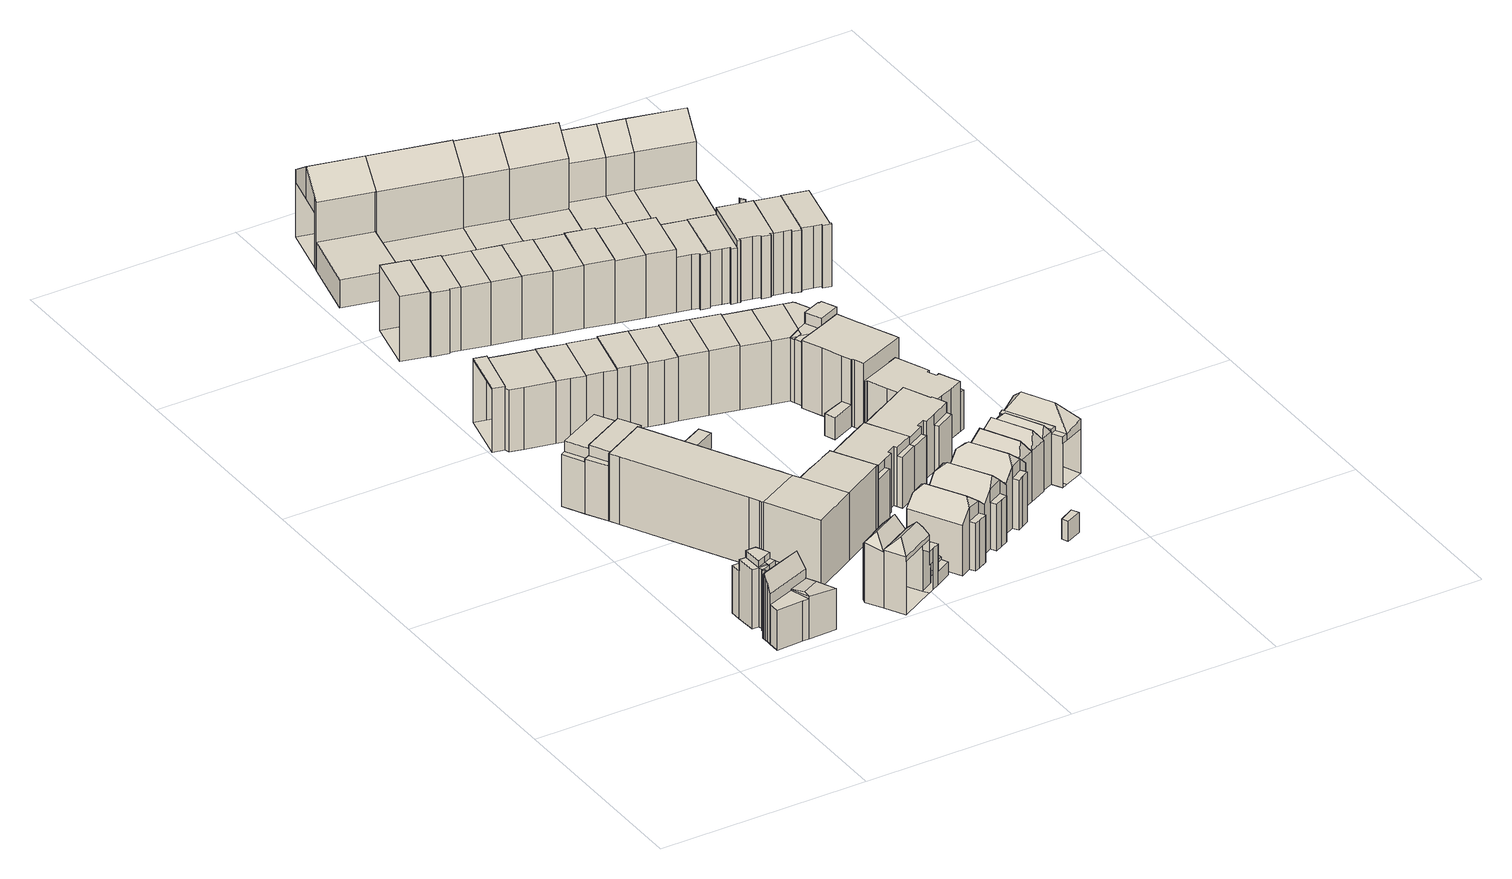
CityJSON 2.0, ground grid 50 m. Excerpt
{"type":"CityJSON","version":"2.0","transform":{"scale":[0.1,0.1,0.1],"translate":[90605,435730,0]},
"CityObjects":{
"building1":{"type":"Building","attributes":{"TerrainHeight":2.71,"bron_tex":"UltraCAM-X 10cm juni 2008","voll_tex":"complete","bron_geo":"Lidar 15-30 punten - nov. 2008","status":"1"},"geometry":[{"type":"MultiSurface","lod":"2","boundaries":[[[0,1,2,3,4,5]],[[6,0,5,7,8,9,10]],[[11,12,13]],[[14,15,16,17,18,19,20,21,22,23]],[[5,4,15,24]],[[4,3,16,15]],[[3,2,17,16]],[[2,1,18,17]],[[1,0,25,18]],[[6,10,20,19]],[[10,26,12]],[[9,8,23,22]],[[7,5,24,14]],[[0,6,19,25]],[[11,13,22,21]],[[13,26,9]],[[12,11,21,20]]]}]},
"building2":{"type":"Building","attributes":{"TerrainHeight":2.7,"bron_tex":"UltraCAM-X 10cm juni 2008","voll_tex":"complete","bron_geo":"Lidar 15-30 punten - nov. 2008","status":"1"},"geometry":[{"type":"MultiSurface","lod":"2","boundaries":[[[27,28,29,30]],[[29,31,32,33]],[[34,35,36]],[[36,37,38,39,40]],[[41,42,43,44,45]],[[46,47,48,49,50,51]],[[52,53,54,55]],[[56,14,23,57,58,59]],[[52,55,44,43]],[[55,54,48,47]],[[54,60,36,40]],[[60,53,34,36]],[[53,52,30,29]],[[27,30,43,42]],[[29,28,58,57]],[[28,27,61,58]],[[32,31,8,62]],[[31,29,57,23]],[[35,34,29,33]],[[40,39,49,48]],[[39,38,63,64]],[[38,37,62,63]],[[37,35,33,32]],[[41,45,65,59]],[[42,41,59,61]],[[46,51,56,65]],[[51,50,14,56]],[[50,49,64,7]],[[47,46,45,44]]]}]},
"building3":{"type":"Building","attributes":{"TerrainHeight":2.64,"bron_tex":"UltraCAM-X 10cm juni 2008","voll_tex":"complete","bron_geo":"Lidar 15-30 punten - nov. 2008","status":"1"},"geometry":[{"type":"MultiSurface","lod":"2","boundaries":[[[66,67,68]],[[69,70,71]],[[68,67,72,71,70]],[[66,68,70,69]],[[73,74,75,76,77]],[[15,78,79,80,81,16]],[[67,66,77,76]],[[69,71,78,15]],[[71,72,82,83]],[[72,67,84,79]],[[66,69,15,85]],[[73,77,85,16]],[[76,75,80,84]],[[75,74,81,80]],[[74,73,16,81]]]}]},
"building4":{"type":"Building","attributes":{"TerrainHeight":1.32,"bron_tex":"UltraCAM-X 10cm juni 2008","voll_tex":"complete","bron_geo":"Lidar 15-30 punten - nov. 2008","status":"1"},"geometry":[{"type":"MultiSurface","lod":"2","boundaries":[[[86,87,88,89]],[[90,91,92,93]],[[94,95,96,97]],[[92,91,94,97]],[[86,89,96,95]],[[88,87,90,93]]]}]},
"building5":{"type":"Building","attributes":{"TerrainHeight":0.57,"bron_tex":"UltraCAM-X 10cm juni 2008","voll_tex":"complete","bron_geo":"Lidar 15-30 punten - nov. 2008","status":"1"},"geometry":[{"type":"MultiSurface","lod":"2","boundaries":[[[98,99,100,101,102,103]],[[104,105,106,107]],[[97,96,108,109,110]],[[105,104,93,92]],[[107,106,110,111]],[[106,105,97,110]],[[99,98,89,88]],[[98,103,108,96]],[[103,102,109,108]],[[102,101,112,109]],[[101,100,111,112]],[[100,99,104,107]]]}]},
"building6":{"type":"Building","attributes":{"TerrainHeight":-0.59,"bron_tex":"UltraCAM-X 10cm juni 2008","voll_tex":"complete","bron_geo":"Lidar 15-30 punten - nov. 2008","status":"1"},"geometry":[{"type":"MultiSurface","lod":"2","boundaries":[[[113,114,115,116,117,118,119,120,121,122,123,124,125,126]],[[127,128,129,130]],[[131,132,133,134,135,136,137,138]],[[139,140,141,142,143,144,145,146,147,148,149,150,151,152,153,110,109,154,155,156]],[[131,138,109,157]],[[138,137,154,109]],[[137,136,155,154]],[[136,135,156,155]],[[135,134,139,156]],[[134,133,140,139]],[[133,132,141,140]],[[114,113,112,110]],[[113,126,157,112]],[[126,125,132,131]],[[125,124,142,141]],[[124,123,128,127]],[[123,122,146,145]],[[119,118,150,149]],[[118,117,151,150]],[[117,116,152,151]],[[116,115,153,152]],[[115,114,110,153]],[[127,130,143,142]],[[130,129,144,143]],[[129,128,145,144]]]}]},
"building7":{"type":"Building","attributes":{"TerrainHeight":1.08,"bron_tex":"UltraCAM-X 10cm juni 2008","voll_tex":"complete","bron_geo":"Lidar 15-30 punten - nov. 2008","status":"1"},"geometry":[{"type":"MultiSurface","lod":"2","boundaries":[[[158,159,160,161,162,163,164]],[[165,166,167,168]],[[169,170,171,172,173,174,175,176]],[[164,163,176,177]],[[163,162,169,176]],[[161,160,171,170]],[[160,159,172,171]],[[159,158,173,172]],[[166,165,178,179]],[[165,168,177,175]],[[168,167,158,164]],[[167,166,174,173]]]}]},
"building8":{"type":"Building","attributes":{"TerrainHeight":1.27,"bron_tex":"UltraCAM-X 10cm juni 2008","voll_tex":"complete","bron_geo":"Lidar 15-30 punten - nov. 2008","status":"1"},"geometry":[{"type":"MultiSurface","lod":"2","boundaries":[[[180,181,182,183,184]],[[185,186,182,181]],[[180,185,181]],[[187,188,189,190,191]],[[180,184,189,188]],[[184,183,190,189]],[[183,182,192,190]],[[182,186,191,192]],[[185,180,188,187]]]}]},
"building9":{"type":"Building","attributes":{"TerrainHeight":1.14,"bron_tex":"UltraCAM-X 10cm juni 2008","voll_tex":"complete","bron_geo":"Lidar 15-30 punten - nov. 2008","status":"1"},"geometry":[{"type":"MultiSurface","lod":"2","boundaries":[[[193,194,195]],[[193,195,196,197,198]],[[194,199,200,196,195]],[[197,196,200]],[[187,191,201,202,203]],[[194,193,187,203]],[[193,198,186,185]],[[198,197,191]],[[200,199,204,205]],[[199,194,206,207]],[[197,200,201,191]]]}]},
"building10":{"type":"Building","attributes":{"TerrainHeight":-0.61,"bron_tex":"UltraCAM-X 10cm juni 2008","voll_tex":"complete","bron_geo":"Lidar 15-30 punten - nov. 2008","status":"1"},"geometry":[{"type":"MultiSurface","lod":"2","boundaries":[[[119,208,209,210,122,121,120]],[[210,209,211,212,213,214,215,216,217,218,219]],[[220,221,222,223]],[[224,225,226,149,148,147,146,227,228,229,230,231,232,233,234,235,236,237]],[[122,210,227,146]],[[209,208,226,225]],[[208,119,149,226]],[[210,219,228,227]],[[219,218,229,228]],[[218,217,221,220]],[[217,216,233,232]],[[216,215,234,233]],[[215,214,235,234]],[[214,213,236,235]],[[213,212,237,236]],[[212,211,224,237]],[[211,209,225,224]],[[220,223,230,229]],[[223,222,231,230]],[[222,221,232,231]]]}]},
"building11":{"type":"Building","attributes":{"TerrainHeight":1.03,"bron_tex":"UltraCAM-X 10cm juni 2008","voll_tex":"complete","bron_geo":"Lidar 15-30 punten - nov. 2008","status":"1"},"geometry":[{"type":"MultiSurface","lod":"2","boundaries":[[[238,239,240,241,242]],[[169,243,244,245,170]],[[239,238,162,161]],[[238,242,243,169]],[[241,240,245,244]],[[240,239,170,245]]]}]},
"building12":{"type":"Building","attributes":{"TerrainHeight":-0.59,"bron_tex":"UltraCAM-X 10cm juni 2008","voll_tex":"complete","bron_geo":"Lidar 15-30 punten - nov. 2008","status":"1"},"geometry":[{"type":"MultiSurface","lod":"2","boundaries":[[[246,247,248,249,250]],[[251,252,253,254,255]],[[246,250,252,251]],[[250,249,253,252]],[[249,248,254,253]],[[248,247,255,254]],[[247,246,251,255]]]}]},
"building13":{"type":"Building","attributes":{"TerrainHeight":0.66,"bron_tex":"UltraCAM-X 10cm juni 2008","voll_tex":"complete","bron_geo":"Lidar 15-30 punten - nov. 2008","status":"1"},"geometry":[{"type":"MultiSurface","lod":"2","boundaries":[[[256,257,258,259]],[[260,261,262,263]],[[256,259,261,260]],[[259,258,264,265]],[[258,257,263,262]]]}]},
"building14":{"type":"Building","attributes":{"TerrainHeight":0.89,"bron_tex":"UltraCAM-X 10cm juni 2008","voll_tex":"complete","bron_geo":"Lidar 15-30 punten - nov. 2008","status":"1"},"geometry":[{"type":"MultiSurface","lod":"2","boundaries":[[[266,267,268,269,270]],[[243,271,272,273,244]],[[267,266,242,241]],[[266,270,271,243]],[[269,268,273,272]],[[268,267,244,273]]]}]},
"building15":{"type":"Building","attributes":{"TerrainHeight":1.09,"bron_tex":"UltraCAM-X 10cm juni 2008","voll_tex":"complete","bron_geo":"Lidar 15-30 punten - nov. 2008","status":"1"},"geometry":[{"type":"MultiSurface","lod":"2","boundaries":[[[274,275,276,277,278]],[[279,280,281,282]],[[205,204,283,284,285,286]],[[287,274,278,288]],[[201,289,290,291,292,293,294,202]],[[278,277,295,296]],[[277,276,297,295]],[[276,275,279,282]],[[275,274,298,289]],[[282,281,292,297]],[[281,280,299,292]],[[205,286,289,201]],[[286,285,280,279]],[[285,284,293,299]],[[284,283,300,301]],[[287,288,291,290]],[[288,278,296,291]],[[274,287,290,298]]]}]},
"building16":{"type":"Building","attributes":{"TerrainHeight":1.25,"bron_tex":"UltraCAM-X 10cm juni 2008","voll_tex":"complete","bron_geo":"Lidar 15-30 punten - nov. 2008","status":"1"},"geometry":[{"type":"MultiSurface","lod":"2","boundaries":[[[302,303,304,305]],[[306,307,308,309]],[[310,311,312,313]],[[314,315,316,317,318,319]],[[303,302,320,314]],[[302,305,313,312]],[[305,304,319,318]],[[304,303,314,319]],[[309,308,316,321]],[[308,307,317,316]],[[307,306,318,317]],[[312,311,315,320]],[[311,310,321,315]],[[310,313,306,309]]]}]},
"building17":{"type":"Building","attributes":{"TerrainHeight":0.61,"bron_tex":"UltraCAM-X 10cm juni 2008","voll_tex":"complete","bron_geo":"Lidar 15-30 punten - nov. 2008","status":"1"},"geometry":[{"type":"MultiSurface","lod":"2","boundaries":[[[264,322,323,324,325,326,327,265]],[[261,328,329,330,331,332,333,262]],[[265,327,328,261]],[[327,326,334,335]],[[326,325,330,329]],[[325,324,331,330]],[[324,323,332,331]],[[323,322,333,332]],[[322,264,262,333]]]}]},
"building18":{"type":"Building","attributes":{"TerrainHeight":-0.51,"bron_tex":"UltraCAM-X 10cm juni 2008","voll_tex":"complete","bron_geo":"Lidar 15-30 punten - nov. 2008","status":"1"},"geometry":[{"type":"MultiSurface","lod":"2","boundaries":[[[336,337,338,339]],[[340,341,342,343]],[[336,339,343,342]],[[339,338,340,343]],[[338,337,341,340]],[[337,336,342,341]]]}]},
"building19":{"type":"Building","attributes":{"TerrainHeight":0.65,"bron_tex":"UltraCAM-X 10cm juni 2008","voll_tex":"complete","bron_geo":"Lidar 15-30 punten - nov. 2008","status":"1"},"geometry":[{"type":"MultiSurface","lod":"2","boundaries":[[[344,345,346,347,348]],[[271,349,350,351,272]],[[345,344,270,269]],[[344,348,349,271]],[[347,346,351,350]],[[346,345,272,351]]]}]},
"building20":{"type":"Building","attributes":{"TerrainHeight":0.77,"bron_tex":"UltraCAM-X 10cm juni 2008","voll_tex":"complete","bron_geo":"Lidar 15-30 punten - nov. 2008","status":"1"},"geometry":[{"type":"MultiSurface","lod":"2","boundaries":[[[335,334,352,353]],[[328,354,355,329]],[[335,353,354,328]],[[352,334,329,355]]]}]},
"building21":{"type":"Building","attributes":{"TerrainHeight":0.47,"bron_tex":"UltraCAM-X 10cm juni 2008","voll_tex":"complete","bron_geo":"Lidar 15-30 punten - nov. 2008","status":"1"},"geometry":[{"type":"MultiSurface","lod":"2","boundaries":[[[356,357,358,359,360,361]],[[362,363,364,357,356,365]],[[364,358,357]],[[365,356,361]],[[366,367,368,369,370]],[[371,372,373,374,375,376,377,378,379,380,381]],[[361,360,373,372]],[[360,359,382,383]],[[359,358,375,374]],[[362,365,371,381]],[[364,363,380,379]],[[363,362,381,380]],[[358,364,366,370]],[[365,361,372,371]],[[370,369,376,375]],[[369,368,377,376]],[[368,367,378,377]],[[367,366,379,378]]]}]},
"building22":{"type":"Building","attributes":{"TerrainHeight":0.19,"bron_tex":"UltraCAM-X 10cm juni 2008","voll_tex":"complete","bron_geo":"Lidar 15-30 punten - nov. 2008","status":"1"},"geometry":[{"type":"MultiSurface","lod":"2","boundaries":[[[384,385,386,387,388,389]],[[390,388,387,391]],[[392,393,394,395,396]],[[397,398,399,400,401]],[[402,403,404,405,406,407,408,409]],[[384,389,409,410]],[[389,388,411,412]],[[386,385,401,400]],[[385,384,410,413]],[[388,390,414,411]],[[390,391,403,402]],[[392,396,410,408]],[[396,395,413,410]],[[395,394,397,401]],[[394,393,407,406]],[[393,392,408,407]]]}]},
"building23":{"type":"Building","attributes":{"TerrainHeight":0.59,"bron_tex":"UltraCAM-X 10cm juni 2008","voll_tex":"complete","bron_geo":"Lidar 15-30 punten - nov. 2008","status":"1"},"geometry":[{"type":"MultiSurface","lod":"2","boundaries":[[[348,347,415,416,417]],[[349,418,419,420,350]],[[348,417,418,349]],[[416,415,420,419]],[[415,347,350,420]]]}]},
"building24":{"type":"Building","attributes":{"TerrainHeight":-0.65,"bron_tex":"UltraCAM-X 10cm juni 2008","voll_tex":"complete","bron_geo":"Lidar 15-30 punten - nov. 2008","status":"1"},"geometry":[{"type":"MultiSurface","lod":"2","boundaries":[[[421,422,423,424,425,426,427,428,429,430,431,432,433]],[[434,435,436,437]],[[438,439,440,441]],[[442,443,444,445,446,447,448,236,235,449,450,451,452,453]],[[437,436,448,447]],[[436,435,236,448]],[[435,434,454,236]],[[441,440,442,455]],[[440,439,443,442]],[[439,438,456,443]],[[421,433,450,449]],[[433,432,451,450]],[[432,431,452,451]],[[431,430,453,452]],[[430,429,455,453]],[[429,428,438,441]],[[428,427,444,456]],[[427,426,445,444]],[[426,425,446,445]],[[425,424,447,446]],[[424,423,434,437]],[[423,422,235,454]],[[422,421,449,235]]]}]},
"building25":{"type":"Building","attributes":{"TerrainHeight":0.84,"bron_tex":"UltraCAM-X 10cm juni 2008","voll_tex":"complete","bron_geo":"Lidar 15-30 punten - nov. 2008","status":"1"},"geometry":[{"type":"MultiSurface","lod":"2","boundaries":[[[353,352,457,458]],[[354,459,460,355]],[[353,458,459,354]],[[457,352,355,460]]]}]},
"building26":{"type":"Building","attributes":{"TerrainHeight":0.43,"bron_tex":"UltraCAM-X 10cm juni 2008","voll_tex":"complete","bron_geo":"Lidar 15-30 punten - nov. 2008","status":"1"},"geometry":[{"type":"MultiSurface","lod":"2","boundaries":[[[461,462,463,464]],[[418,465,466,419]],[[462,461,417,416]],[[461,464,465,418]],[[463,462,419,466]]]}]},
"building27":{"type":"Building","attributes":{"TerrainHeight":-0.17,"bron_tex":"UltraCAM-X 10cm juni 2008","voll_tex":"complete","bron_geo":"Lidar 15-30 punten - nov. 2008","status":"1"},"geometry":[{"type":"MultiSurface","lod":"2","boundaries":[[[467,468,469,470,471]],[[472,473,474]],[[475,476,477]],[[383,382,472,474,476,475]],[[476,474,473,478,479,477]],[[480,481,482,483,484,485,486,487,488,374,373]],[[471,470,485,484]],[[470,469,486,485]],[[469,468,487,486]],[[468,467,488,487]],[[473,472,467,471]],[[475,477,481,480]],[[383,475,480,373]],[[472,382,374,488]],[[477,479,482,481]],[[478,473,484,483]]]}]},
"building28":{"type":"Building","attributes":{"TerrainHeight":0.7,"bron_tex":"UltraCAM-X 10cm juni 2008","voll_tex":"complete","bron_geo":"Lidar 15-30 punten - nov. 2008","status":"1"},"geometry":[{"type":"MultiSurface","lod":"2","boundaries":[[[489,490,491,492]],[[459,493,494,460]],[[490,489,458,457]],[[489,492,493,459]],[[492,491,495,496]],[[491,490,460,494]]]}]},
"building29":{"type":"Building","attributes":{"TerrainHeight":0.4,"bron_tex":"UltraCAM-X 10cm juni 2008","voll_tex":"complete","bron_geo":"Lidar 15-30 punten - nov. 2008","status":"1"},"geometry":[{"type":"MultiSurface","lod":"2","boundaries":[[[464,463,497,498]],[[465,499,500,466]],[[464,498,499,465]],[[498,497,501,502]],[[497,463,466,500]]]}]},
"building30":{"type":"Building","attributes":{"TerrainHeight":0.18,"bron_tex":"UltraCAM-X 10cm juni 2008","voll_tex":"complete","bron_geo":"Lidar 15-30 punten - nov. 2008","status":"1"},"geometry":[{"type":"MultiSurface","lod":"2","boundaries":[[[387,386,503,504]],[[391,387,504,505]],[[400,399,398,397,506,507,508]],[[403,509,510,511,406,405,404]],[[504,503,512,513]],[[503,386,400,508]],[[391,505,509,403]],[[505,504,513,514]],[[508,507,510,515]],[[507,506,511,510]],[[506,397,406,511]]]}]},
"building31":{"type":"Building","attributes":{"TerrainHeight":0.8,"bron_tex":"UltraCAM-X 10cm juni 2008","voll_tex":"complete","bron_geo":"Lidar 15-30 punten - nov. 2008","status":"1"},"geometry":[{"type":"MultiSurface","lod":"2","boundaries":[[[496,495,516,517]],[[493,518,519,494]],[[496,517,518,493]],[[516,495,494,519]]]}]},
"building32":{"type":"Building","attributes":{"TerrainHeight":-0.63,"bron_tex":"UltraCAM-X 10cm juni 2008","voll_tex":"complete","bron_geo":"Lidar 15-30 punten - nov. 2008","status":"1"},"geometry":[{"type":"MultiSurface","lod":"2","boundaries":[[[520,521,522,523,524,525,526,527]],[[528,529,530,521,520,531]],[[531,520,527]],[[530,522,521]],[[532,533,534,535,536]],[[537,538,539,540,541,542,543,544,545,546,547,483,482]],[[527,526,539,538]],[[548,525,549]],[[525,524,541,540]],[[524,523,542,541]],[[523,522,543,542]],[[528,531,537,482]],[[530,529,483,547]],[[529,528,479,478]],[[531,527,538,537]],[[522,530,532,536]],[[536,535,544,543]],[[535,534,545,544]],[[534,533,546,545]],[[533,532,547,546]]]}]},
"building33":{"type":"Building","attributes":{"TerrainHeight":-0.74,"bron_tex":"UltraCAM-X 10cm juni 2008","voll_tex":"complete","bron_geo":"Lidar 15-30 punten - nov. 2008","status":"1"},"geometry":[{"type":"MultiSurface","lod":"2","boundaries":[[[550,551,552,553]],[[554,555,556,557,558,559,560,561,562,563,564,565,566,567]],[[568,569,570,571]],[[453,572,573,574,575,576,577,578,579,580,581,582,583,584,442]],[[571,570,584,585]],[[570,569,442,584]],[[569,568,455,442]],[[554,567,572,453]],[[567,566,573,572]],[[566,565,574,573]],[[565,564,586,587]],[[564,563,588,586]],[[563,562,577,576]],[[562,561,589,577]],[[561,560,550,553]],[[560,559,581,580]],[[559,558,582,581]],[[558,557,583,582]],[[557,556,585,583]],[[556,555,568,571]],[[555,554,453,455]],[[553,552,578,589]],[[552,551,579,578]],[[551,550,580,579]]]}]},
"building34":{"type":"Building","attributes":{"TerrainHeight":0.73,"bron_tex":"UltraCAM-X 10cm juni 2008","voll_tex":"complete","bron_geo":"Lidar 15-30 punten - nov. 2008","status":"1"},"geometry":[{"type":"MultiSurface","lod":"2","boundaries":[[[502,501,590,591]],[[499,592,593,500]],[[502,591,592,499]],[[590,501,500,593]]]}]},
"building35":{"type":"Building","attributes":{"TerrainHeight":-0.48,"bron_tex":"UltraCAM-X 10cm juni 2008","voll_tex":"complete","bron_geo":"Lidar 15-30 punten - nov. 2008","status":"1"},"geometry":[{"type":"MultiSurface","lod":"2","boundaries":[[[594,595,596,597,598]],[[599,600,601,602,603]],[[594,598,602,601]],[[598,597,603,602]],[[596,595,600,599]],[[595,594,601,600]]]}]},
"building36":{"type":"Building","attributes":{"TerrainHeight":0.63,"bron_tex":"UltraCAM-X 10cm juni 2008","voll_tex":"complete","bron_geo":"Lidar 15-30 punten - nov. 2008","status":"1"},"geometry":[{"type":"MultiSurface","lod":"2","boundaries":[[[604,605,606,607]],[[518,608,609,519]],[[605,604,517,516]],[[604,607,608,518]],[[607,606,610,611]],[[606,605,519,609]]]}]},
"building37":{"type":"Building","attributes":{"TerrainHeight":-0.62,"bron_tex":"UltraCAM-X 10cm juni 2008","voll_tex":"complete","bron_geo":"Lidar 15-30 punten - nov. 2008","status":"1"},"geometry":[{"type":"MultiSurface","lod":"2","boundaries":[[[612,613,614,615]],[[616,617,618,619]],[[612,615,617,616]],[[615,614,618,617]],[[614,613,619,618]],[[613,612,616,619]]]}]},
"building38":{"type":"Building","attributes":{"TerrainHeight":-0.8,"bron_tex":"UltraCAM-X 10cm juni 2008","voll_tex":"complete","bron_geo":"Lidar 15-30 punten - nov. 2008","status":"1"},"geometry":[{"type":"MultiSurface","lod":"2","boundaries":[[[620,621,622,623]],[[624,620,623]],[[624,625,626,549,621,620]],[[549,622,621]],[[539,627,628,629,630,540]],[[624,623,629,628]],[[548,626,526]],[[626,625,627,539]],[[625,624,628,627]],[[622,549,540,630]]]}]},
"building39":{"type":"Building","attributes":{"TerrainHeight":0.71,"bron_tex":"UltraCAM-X 10cm juni 2008","voll_tex":"complete","bron_geo":"Lidar 15-30 punten - nov. 2008","status":"1"},"geometry":[{"type":"MultiSurface","lod":"2","boundaries":[[[591,590,631,632,633]],[[634,635,636]],[[634,636,637,638]],[[592,639,640,641,642,593]],[[591,633,639,592]],[[632,631,634,638]],[[631,590,593,642]],[[635,634,642,641]]]}]},
"building40":{"type":"Building","attributes":{"TerrainHeight":0.41,"bron_tex":"UltraCAM-X 10cm juni 2008","voll_tex":"complete","bron_geo":"Lidar 15-30 punten - nov. 2008","status":"1"},"geometry":[{"type":"MultiSurface","lod":"2","boundaries":[[[514,513,643,644]],[[513,512,645,643]],[[646,647,648,649]],[[509,650,651,511,510]],[[514,644,650,509]],[[644,643,652,653]],[[643,645,654,652]],[[645,512,649,648]],[[646,649,515,511]],[[648,647,655,656]],[[647,646,511,651]]]}]},
"building41":{"type":"Building","attributes":{"TerrainHeight":0.87,"bron_tex":"UltraCAM-X 10cm juni 2008","voll_tex":"complete","bron_geo":"Lidar 15-30 punten - nov. 2008","status":"1"},"geometry":[{"type":"MultiSurface","lod":"2","boundaries":[[[611,610,657,658]],[[608,659,660,609]],[[611,658,659,608]],[[657,610,609,660]]]}]},
"building42":{"type":"Building","attributes":{"TerrainHeight":-0.75,"bron_tex":"UltraCAM-X 10cm juni 2008","voll_tex":"complete","bron_geo":"Lidar 15-30 punten - nov. 2008","status":"1"},"geometry":[{"type":"MultiSurface","lod":"2","boundaries":[[[661,662,663,664]],[[664,663,665,666,667]],[[661,664,667]],[[662,665,663]],[[629,668,669,670,630]],[[662,661,623,622]],[[671,666,669,672]],[[666,665,670,669]],[[661,667,668,629]],[[665,662,630,670]]]}]},
"building43":{"type":"Building","attributes":{"TerrainHeight":-0.35,"bron_tex":"UltraCAM-X 10cm juni 2008","voll_tex":"complete","bron_geo":"Lidar 15-30 punten - nov. 2008","status":"1"},"geometry":[{"type":"MultiSurface","lod":"2","boundaries":[[[673,674,675,676,677,678,679,680,681,682,683,684,685,686,687]],[[688,689,690,691,692,693,599,603,694,695,696,697,698,699]],[[673,687,696,695]],[[687,686,700,696]],[[686,685,697,700]],[[685,684,698,697]],[[684,683,699,698]],[[683,682,688,699]],[[682,681,689,688]],[[681,680,690,689]],[[680,679,691,690]],[[679,678,692,691]],[[678,677,693,692]],[[677,676,599,693]],[[676,675,597,596]],[[675,674,694,603]],[[674,673,695,694]]]}]},
"building44":{"type":"Building","attributes":{"TerrainHeight":0.68,"bron_tex":"UltraCAM-X 10cm juni 2008","voll_tex":"complete","bron_geo":"Lidar 15-30 punten - nov. 2008","status":"1"},"geometry":[{"type":"MultiSurface","lod":"2","boundaries":[[[701,702,703,704]],[[632,705,701,704,706,707]],[[633,632,707,708,709,710,711,712,713,714,715,716,717,718,719]],[[720,721,722,723,724,725]],[[726,727,728,729,730,697,696,641,640,639,731,732,733,734,735,736,737,738,739]],[[720,725,708,707]],[[725,724,729,728]],[[724,723,730,729]],[[723,722,697,730]],[[722,721,700,697]],[[721,720,707,706]],[[702,701,636,635]],[[704,703,696,740]],[[703,702,641,696]],[[701,705,637,636]],[[705,632,638,637]],[[706,704,740,700]],[[633,719,731,639]],[[719,718,732,731]],[[718,717,733,732]],[[717,716,734,733]],[[716,715,735,734]],[[715,714,736,735]],[[714,713,737,736]],[[713,712,738,737]],[[712,711,739,738]],[[711,710,726,739]],[[710,709,727,726]],[[709,708,728,727]]]}]},
"building45":{"type":"Building","attributes":{"TerrainHeight":-0.64,"bron_tex":"UltraCAM-X 10cm juni 2008","voll_tex":"complete","bron_geo":"Lidar 15-30 punten - nov. 2008","status":"1"},"geometry":[{"type":"MultiSurface","lod":"2","boundaries":[[[741,742,743,744]],[[745,746,747,748,749]],[[750,751,752,753,754,755,756,587,586,588,757,758,759,760,761,762,763,764,765]],[[574,766,767,768,769,770,771,691,690,772,773,774,775,776,777,778,779,780,781,782,576,575]],[[750,765,783,691]],[[765,764,746,745]],[[764,763,775,774]],[[763,762,776,775]],[[762,761,777,776]],[[761,760,778,777]],[[760,759,742,741]],[[759,758,781,784]],[[758,757,782,781]],[[757,588,576,782]],[[587,756,766,574]],[[756,755,767,766]],[[755,754,768,767]],[[754,753,769,768]],[[753,752,770,769]],[[752,751,771,770]],[[751,750,691,771]],[[745,749,690,783]],[[749,748,772,690]],[[748,747,773,772]],[[747,746,774,773]],[[741,744,779,778]],[[744,743,780,779]],[[743,742,784,780]]]}]},
"building46":{"type":"Building","attributes":{"TerrainHeight":0.8,"bron_tex":"UltraCAM-X 10cm juni 2008","voll_tex":"complete","bron_geo":"Lidar 15-30 punten - nov. 2008","status":"1"},"geometry":[{"type":"MultiSurface","lod":"2","boundaries":[[[785,786,787,788]],[[659,789,790,660]],[[786,785,658,657]],[[785,788,789,659]],[[788,787,791,792]],[[787,786,660,790]]]}]},
"building47":{"type":"Building","attributes":{"TerrainHeight":-0.89,"bron_tex":"UltraCAM-X 10cm juni 2008","voll_tex":"complete","bron_geo":"Lidar 15-30 punten - nov. 2008","status":"1"},"geometry":[{"type":"MultiSurface","lod":"2","boundaries":[[[793,794,795]],[[796,797,798]],[[799,800,801,802]],[[794,796,798,795]],[[803,804,805,806]],[[795,798,797,793]],[[668,807,808,809,810,672,669]],[[794,793,811,668]],[[797,796,672,810]],[[801,800,812,813]],[[800,799,810,809]],[[796,794,667,671]],[[805,804,807,811]],[[804,803,802,814]],[[803,806,799,802]],[[806,805,793,797]]]}]},
"building48":{"type":"Building","attributes":{"TerrainHeight":0.48,"bron_tex":"UltraCAM-X 10cm juni 2008","voll_tex":"complete","bron_geo":"Lidar 15-30 punten - nov. 2008","status":"1"},"geometry":[{"type":"MultiSurface","lod":"2","boundaries":[[[652,654,815,816,817]],[[653,652,817,818]],[[656,655,819,820]],[[650,821,822,651]],[[817,816,823,824]],[[816,815,825,823]],[[815,654,656,820]],[[653,818,821,650]],[[818,817,824,821]],[[820,819,822,825]],[[819,655,651,822]]]}]},
"building49":{"type":"Building","attributes":{"TerrainHeight":-0.83,"bron_tex":"UltraCAM-X 10cm juni 2008","voll_tex":"complete","bron_geo":"Lidar 15-30 punten - nov. 2008","status":"1"},"geometry":[{"type":"MultiSurface","lod":"2","boundaries":[[[814,826,827]],[[814,801,828,826]],[[826,828,829,830,827]],[[801,829,828]],[[807,831,832,833,808]],[[814,827,831,807]],[[827,830,832,831]],[[830,829,833,832]],[[829,801,813,834]]]}]},
"building50":{"type":"Building","attributes":{"TerrainHeight":0.71,"bron_tex":"UltraCAM-X 10cm juni 2008","voll_tex":"complete","bron_geo":"Lidar 15-30 punten - nov. 2008","status":"1"},"geometry":[{"type":"MultiSurface","lod":"2","boundaries":[[[835,836,837,792,791,838,839,840,841]],[[789,842,843,844,845,846,847,848,790]],[[792,837,842,789]],[[835,841,845,844]],[[841,840,846,845]],[[840,839,847,846]],[[839,838,848,847]],[[838,791,790,848]]]}]},
"building51":{"type":"Building","attributes":{"TerrainHeight":0.63,"bron_tex":"UltraCAM-X 10cm juni 2008","voll_tex":"complete","bron_geo":"Lidar 15-30 punten - nov. 2008","status":"1"},"geometry":[{"type":"MultiSurface","lod":"2","boundaries":[[[849,850,851,852,853,854,855,856]],[[857,858,859,860,861,844,843,842]],[[852,851,837,836]],[[851,850,857,842]],[[850,849,858,857]],[[849,856,859,858]],[[856,855,860,859]],[[855,854,861,860]],[[854,853,844,861]],[[853,852,836,835]]]}]},
"building52":{"type":"Building","attributes":{"TerrainHeight":0.46,"bron_tex":"UltraCAM-X 10cm juni 2008","voll_tex":"complete","bron_geo":"Lidar 15-30 punten - nov. 2008","status":"1"},"geometry":[{"type":"MultiSurface","lod":"2","boundaries":[[[862,863,864,865,866]],[[867,868,869,870]],[[870,869,871,872]],[[821,873,874,822]],[[867,870,875,876]],[[868,867,866,865]],[[870,872,821,875]],[[872,871,873,821]],[[863,862,823,822]],[[862,866,876,823]],[[864,863,822,874]]]}]},
"building53":{"type":"Building","attributes":{"TerrainHeight":0.96,"bron_tex":"UltraCAM-X 10cm juni 2008","voll_tex":"complete","bron_geo":"Lidar 15-30 punten - nov. 2008","status":"1"},"geometry":[{"type":"MultiSurface","lod":"2","boundaries":[[[877,878,879,880,881,882,883,884,885,886,887,888,889]],[[890,891,892,893,894,895,896,897,898,858,857,899]],[[877,889,900,858]],[[889,888,857,900]],[[888,887,901,902]],[[887,886,903,904]],[[886,885,905,906]],[[885,884,892,891]],[[884,883,893,892]],[[883,882,894,893]],[[882,881,895,894]],[[881,880,896,895]],[[880,879,897,896]],[[879,878,898,897]],[[878,877,858,898]]]}]},
"building54":{"type":"Building","attributes":{"TerrainHeight":0.42,"bron_tex":"UltraCAM-X 10cm juni 2008","voll_tex":"complete","bron_geo":"Lidar 15-30 punten - nov. 2008","status":"1"},"geometry":[{"type":"MultiSurface","lod":"2","boundaries":[[[907,908,909,910]],[[869,868,911,912]],[[913,869,912,914]],[[873,915,916,874]],[[912,911,917,918]],[[911,868,907,910]],[[913,871,869]],[[913,914,915,873]],[[914,912,918,915]],[[908,907,865,864]],[[910,909,916,917]],[[909,908,874,916]]]}]},
"building55":{"type":"Building","attributes":{"TerrainHeight":0.43,"bron_tex":"UltraCAM-X 10cm juni 2008","voll_tex":"complete","bron_geo":"Lidar 15-30 punten - nov. 2008","status":"1"},"geometry":[{"type":"MultiSurface","lod":"2","boundaries":[[[902,901,919,920,921,922]],[[923,924,925,926,899,857]],[[902,922,923,857]],[[922,921,927,928]],[[921,920,925,924]],[[920,919,926,925]],[[919,901,904,929]]]}]},
"building56":{"type":"Building","attributes":{"TerrainHeight":1.02,"bron_tex":"UltraCAM-X 10cm juni 2008","voll_tex":"complete","bron_geo":"Lidar 15-30 punten - nov. 2008","status":"1"},"geometry":[{"type":"MultiSurface","lod":"2","boundaries":[[[906,905,930,931,932,933,934,935,936]],[[890,937,938,939,940,941,942,943,891]],[[906,936,937,890]],[[935,934,939,938]],[[934,933,940,939]],[[933,932,941,940]],[[932,931,942,941]],[[931,930,943,942]],[[930,905,891,943]]]}]},
"building57":{"type":"Building","attributes":{"TerrainHeight":0.81,"bron_tex":"UltraCAM-X 10cm juni 2008","voll_tex":"complete","bron_geo":"Lidar 15-30 punten - nov. 2008","status":"1"},"geometry":[{"type":"MultiSurface","lod":"2","boundaries":[[[929,904,903,944]],[[899,926,945,890]],[[929,944,945,926]],[[944,903,890,945]]]}]},
"building58":{"type":"Building","attributes":{"TerrainHeight":0.37,"bron_tex":"UltraCAM-X 10cm juni 2008","voll_tex":"complete","bron_geo":"Lidar 15-30 punten - nov. 2008","status":"1"},"geometry":[{"type":"MultiSurface","lod":"2","boundaries":[[[946,928,927,947,948]],[[912,949,950,951,952,953]],[[954,955,949,912]],[[915,956,957,958,924,923,916]],[[912,953,915,918]],[[953,952,956,915]],[[952,951,956]],[[951,950,959,960]],[[950,949,961,959]],[[954,912,918,917]],[[949,955,962,961]],[[955,954,948,947]],[[946,948,917,916]],[[947,927,924,958]],[[928,946,916,923]]]}]},
"building59":{"type":"Building","attributes":{"TerrainHeight":0.97,"bron_tex":"UltraCAM-X 10cm juni 2008","voll_tex":"complete","bron_geo":"Lidar 15-30 punten - nov. 2008","status":"1"},"geometry":[{"type":"MultiSurface","lod":"2","boundaries":[[[963,964,965,966,967,968,969,970,971]],[[937,972,973,974,975,976,977,978,938]],[[964,963,936,935]],[[963,971,972,937]],[[971,970,979,980]],[[970,969,981,979]],[[969,968,975,974]],[[968,967,976,975]],[[967,966,977,976]],[[966,965,978,977]],[[965,964,938,978]]]}]},
"building60":{"type":"Building","attributes":{"TerrainHeight":0.75,"bron_tex":"UltraCAM-X 10cm juni 2008","voll_tex":"complete","bron_geo":"Lidar 15-30 punten - nov. 2008","status":"1"},"geometry":[{"type":"MultiSurface","lod":"2","boundaries":[[[982,983,984]],[[985,986,987,988,989,990,991,992,993,994,995]],[[996,997,998]],[[999,1000,1001,1002,1003,1004,1005,1006,1007,1008,1009,1010,1011]],[[982,984,1003,1002]],[[984,983,987,986]],[[983,982,1002,1001]],[[985,995,1005,1004]],[[995,994,1006,1005]],[[994,993,997,996]],[[993,992,1009,1008]],[[992,991,1010,1009]],[[990,989,1012,1013]],[[989,988,1000,999]],[[988,987,1001,1000]],[[986,985,1004,1003]],[[996,998,1007,1006]],[[998,997,1008,1007]]]}]}
},
"vertices":[
[110,82,162],[110,76,152],[110,69,142],[110,58,124],[223,101,124],[213,120,162],[110,87,153],[200,145,115],[129,116,118],[129,115,119],[130,93,155],[123,113,148],[130,93,148],[129,115,148],[200,145,0],[223,101,0],[110,58,0],[110,69,0],[110,76,0],[110,87,0],[130,93,0],[123,113,0],[129,115,0],[129,116,0],[213,120,0],[110,82,0],[130,98,148],
[107,176,145],[109,128,145],[125,128,145],[123,176,145],[129,116,145],[148,124,145],[146,129,145],[125,128,147],[146,129,147],[144,136,147],[148,124,147],[149,124,147],[168,132,147],[162,144,147],[106,203,117],[107,176,117],[123,176,117],[147,177,117],[135,203,117],[135,203,120],[147,177,120],[162,144,120],[168,132,120],[200,145,120],[170,203,120],[123,176,162],[125,128,162],[162,144,162],[147,177,162],[170,203,0],[125,128,0],[109,128,0],[106,203,0],[144,136,162],[107,176,0],[148,124,117],[149,124,117],[168,132,116],[135,203,0],
[175,83,101],[190,33,104],[189,50,106],[223,101,102],[232,73,106],[257,37,100],[257,36,100],[110,58,98],[110,30,98],[174,33,98],[190,33,98],[175,83,98],[257,37,0],[257,36,0],[174,33,0],[110,30,0],[257,36,83],[257,37,82],[190,33,0],[175,83,0],
[139,803,153],[33,747,153],[60,697,153],[166,754,153],[33,747,127],[21,741,127],[47,691,127],[60,697,127],[21,741,0],[139,803,0],[166,754,0],[47,691,0],
[166,754,161],[60,697,161],[87,648,161],[145,679,161],[193,705,161],[191,708,161],[60,697,135],[47,691,135],[75,641,135],[87,648,135],[191,708,0],[193,705,0],[75,641,0],[87,648,0],[145,679,0],
[145,679,166],[75,641,166],[87,617,166],[233,342,166],[245,319,166],[247,315,166],[249,312,166],[317,349,166],[342,362,166],[355,369,166],[352,375,166],[339,400,166],[336,405,166],[180,698,166],[339,400,120],[352,375,120],[355,385,120],[349,397,120],[180,698,78],[336,405,78],[354,414,78],[246,618,78],[233,644,78],[220,668,78],[199,708,78],[193,705,78],[246,618,0],[354,414,0],[336,405,0],[339,400,0],[349,397,0],[355,385,0],[352,375,0],[355,369,0],[342,362,0],[317,349,0],[249,312,0],[247,315,0],[245,319,0],[233,342,0],[87,617,0],[199,708,0],[220,668,0],[233,644,0],[180,698,0],
[35,988,152],[39,978,152],[71,970,152],[138,955,152],[167,1083,152],[101,1098,152],[64,1107,152],[35,1114,157],[8,995,157],[35,988,157],[64,1107,157],[167,1083,0],[138,955,0],[71,970,0],[39,978,0],[35,988,0],[8,995,0],[35,1114,0],[101,1098,0],[64,1107,0],[35,1114,154],[8,995,154],
[362,93,148],[389,88,169],[454,125,169],[440,149,138],[365,105,138],[384,54,138],[468,101,138],[384,54,0],[362,93,0],[365,105,0],[440,149,0],[468,101,0],[454,125,0],
[384,54,143],[410,7,143],[420,43,169],[478,76,169],[468,101,144],[468,101,143],[495,55,143],[487,68,158],[487,68,0],[495,55,0],[410,7,0],[495,55,101],[487,68,101],[410,7,132],[495,55,131],
[314,189,166],[419,249,166],[364,353,166],[521,307,166],[527,310,166],[526,311,166],[471,410,166],[468,408,166],[444,396,166],[441,394,166],[416,381,166],[398,372,166],[416,381,109],[441,394,109],[431,397,109],[419,391,109],[521,307,0],[419,249,0],[314,189,0],[364,353,0],[398,372,0],[416,381,0],[419,391,0],[431,397,0],[441,394,0],[444,396,0],[468,408,0],[471,410,0],[526,311,0],[527,310,0],
[167,1083,153],[138,955,153],[170,948,153],[203,940,153],[233,1067,153],[233,1067,0],[203,940,0],[170,948,0],
[257,709,38],[293,643,38],[333,567,38],[360,582,38],[285,723,38],[257,709,0],[285,723,0],[360,582,0],[333,567,0],[293,643,0],
[57,1520,160],[29,1395,160],[92,1380,159],[121,1506,159],[57,1520,0],[121,1506,0],[92,1380,0],[29,1395,0],[92,1380,157],[121,1506,157],
[233,1067,154],[203,940,154],[241,932,154],[269,925,154],[299,1052,154],[299,1052,0],[269,925,0],[241,932,0],
[515,92,40],[518,87,37],[558,109,38],[558,110,38],[555,114,40],[518,87,32],[527,72,32],[566,94,32],[558,109,32],[496,54,101],[509,62,101],[527,72,101],[518,87,101],[512,97,38],[552,120,38],[518,87,0],[512,97,0],[552,120,0],[566,94,0],[509,62,0],[496,54,0],[558,110,0],[555,114,0],[558,109,0],[515,92,0],[527,72,0],[496,54,69],[509,62,69],
[503,175,76],[486,166,76],[492,153,76],[510,162,76],[510,162,37],[520,144,37],[535,152,37],[524,170,37],[524,170,43],[516,182,43],[503,175,43],[510,162,43],[486,166,0],[516,182,0],[535,152,0],[520,144,0],[510,162,0],[492,153,0],[503,175,0],[524,170,0],
[95,1380,157],[94,1376,157],[133,1367,157],[134,1371,157],[159,1365,157],[187,1490,157],[187,1490,0],[159,1365,0],[134,1371,0],[133,1367,0],[94,1376,0],[95,1380,0],[159,1365,155],[187,1490,155],
[318,759,38],[331,732,38],[403,769,38],[389,796,38],[403,769,0],[331,732,0],[318,759,0],[389,796,0],
[299,1052,157],[269,925,157],[299,919,157],[335,910,157],[364,1037,157],[364,1037,0],[335,910,0],[299,919,0],
[223,1350,155],[251,1476,155],[251,1476,0],[223,1350,0],
[573,200,165],[622,112,165],[649,109,146],[670,121,124],[605,238,124],[581,225,148],[524,192,124],[589,75,124],[614,90,150],[547,205,148],[614,90,117],[622,77,117],[635,83,117],[657,95,117],[649,109,117],[547,205,0],[581,225,0],[605,238,0],[670,121,0],[649,109,0],[657,95,0],[635,83,0],[622,77,0],[614,90,0],[589,75,0],[524,192,0],[670,121,120],[605,238,121],
[66,1788,166],[192,1759,166],[194,1758,166],[209,1825,214],[82,1854,214],[69,1799,174],[98,1920,166],[224,1891,166],[31,1638,69],[120,1618,69],[160,1609,69],[192,1759,69],[66,1788,69],[160,1609,39],[184,1717,39],[190,1744,39],[194,1758,39],[192,1759,39],[98,1920,0],[224,1891,0],[190,1744,0],[184,1717,0],[160,1609,0],[120,1618,0],[31,1638,0],[69,1799,0],[66,1788,0],[82,1854,134],[69,1799,134],[192,1759,0],[98,1920,135],
[371,902,157],[400,896,157],[430,1021,157],[430,1021,0],[400,896,0],[371,902,0],
[467,417,145],[471,410,145],[520,323,145],[567,349,145],[592,363,145],[589,370,145],[610,382,145],[614,375,145],[658,400,145],[606,494,145],[563,470,145],[530,452,145],[512,442,145],[520,323,126],[526,311,126],[573,338,126],[567,349,126],[614,375,125],[620,364,125],[664,389,125],[658,400,125],[664,389,0],[620,364,0],[610,382,0],[589,370,0],[592,363,0],[567,349,0],[573,338,0],[467,417,0],[512,442,0],[530,452,0],[563,470,0],[606,494,0],[520,323,0],[658,400,0],[614,375,0],
[289,1335,155],[317,1461,155],[317,1461,0],[289,1335,0],
[430,1021,159],[400,896,159],[465,881,159],[495,1006,159],[495,1006,0],[465,881,0],
[692,134,114],[700,120,114],[718,130,114],[735,139,114],[728,154,114],[692,134,146],[728,154,147],[707,150,167],[627,251,147],[654,243,167],[661,270,148],[751,166,121],[685,283,121],[627,251,0],[661,270,0],[685,283,0],[751,166,0],[728,154,0],[735,139,0],[718,130,0],[700,120,0],[692,134,0],
[317,1461,156],[289,1335,156],[354,1319,156],[383,1445,156],[383,1445,0],[354,1319,0],[354,1319,155],[383,1445,155],
[532,866,159],[562,990,159],[562,990,0],[532,866,0],[532,866,156],[562,990,156],
[380,1715,166],[395,1782,214],[411,1848,166],[345,1567,39],[377,1702,39],[380,1715,39],[411,1848,0],[377,1702,0],[345,1567,0],[380,1715,164],[395,1782,212],[411,1848,164],[380,1715,0],
[421,1304,155],[450,1430,155],[450,1430,0],[421,1304,0],
[733,286,168],[780,203,168],[805,198,149],[824,208,128],[825,209,127],[817,223,127],[762,327,123],[742,315,147],[685,283,126],[751,166,126],[773,179,151],[708,296,152],[773,179,122],[782,166,122],[796,174,122],[813,184,122],[805,198,122],[708,296,0],[742,315,0],[762,327,0],[817,223,0],[825,209,0],[824,208,0],[805,198,0],[813,184,0],[796,174,0],[782,166,0],[773,179,0],[769,314,124],[817,223,125],
[750,451,115],[756,440,115],[802,466,115],[797,478,115],[606,494,140],[658,400,140],[703,425,140],[699,432,140],[720,444,140],[724,437,140],[750,451,140],[797,478,140],[794,486,140],[782,513,140],[779,511,140],[751,575,140],[681,536,140],[648,518,140],[658,400,122],[664,389,122],[709,414,122],[703,425,122],[648,518,0],[681,536,0],[751,575,0],[779,511,0],[782,513,0],[794,486,0],[802,466,0],[756,440,0],[750,451,0],[724,437,0],[720,444,0],[699,432,0],[709,414,0],[703,425,0],[779,511,123],[751,575,123],[782,513,123],[797,478,0],
[599,850,156],[627,975,156],[627,975,0],[599,850,0],
[630,689,54],[640,664,54],[695,689,54],[685,711,54],[675,707,54],[695,689,0],[640,664,0],[630,689,0],[675,707,0],[685,711,0],
[450,1430,157],[421,1304,157],[486,1288,157],[515,1415,157],[515,1415,0],[486,1288,0],[486,1288,154],[515,1415,154],
[839,89,49],[846,74,49],[883,92,49],[875,110,49],[839,89,0],[875,110,0],[883,92,0],[846,74,0],
[788,331,159],[833,245,159],[861,245,124],[804,354,124],[762,330,126],[763,328,126],[762,327,124],[763,328,0],[762,330,0],[804,354,0],[861,245,0],
[639,841,156],[670,859,156],[694,960,156],[639,841,155],[643,831,155],[657,837,155],[666,841,155],[670,859,155],[694,960,0],[666,841,0],[643,831,0],[639,841,0],
[493,1759,212],[508,1826,164],[478,1693,164],[345,1567,40],[444,1544,40],[478,1693,40],[380,1715,40],[508,1826,0],[444,1544,0],[493,1759,211],[508,1826,163],[478,1693,163],[444,1544,39],[478,1693,39],
[553,1273,154],[582,1400,154],[582,1400,0],[553,1273,0],
[804,354,126],[861,245,125],[877,266,159],[830,355,159],[904,266,126],[903,268,126],[846,378,126],[846,378,0],[903,268,0],[904,266,0],[903,269,126],[903,269,0],
[645,805,166],[666,757,166],[685,711,166],[695,689,166],[697,690,166],[699,683,166],[708,662,166],[823,710,166],[814,730,166],[801,760,166],[784,800,166],[781,806,166],[761,854,166],[711,833,166],[652,809,166],[801,760,0],[814,730,0],[823,710,0],[708,662,0],[699,683,0],[697,690,0],[666,757,0],[645,805,0],[652,809,0],[761,854,0],[781,806,0],[784,800,0],[711,833,0],
[657,837,156],[643,831,156],[652,809,156],[698,828,156],[666,841,156],[711,833,156],[694,872,156],[737,890,156],[743,897,156],[720,948,156],[720,949,156],[720,950,156],[719,951,156],[718,952,156],[717,953,156],[716,954,156],[715,955,156],[714,955,156],[712,955,156],[694,872,183],[711,833,183],[761,854,183],[745,890,183],[738,887,183],[737,890,183],[720,948,0],[743,897,0],[737,890,0],[738,887,0],[745,890,0],[712,955,0],[714,955,0],[715,955,0],[716,954,0],[717,953,0],[718,952,0],[719,951,0],[720,950,0],[720,949,0],[698,828,0],
[856,604,96],[878,555,96],[889,560,96],[868,609,96],[812,705,94],[834,653,94],[846,658,94],[825,708,94],[823,710,94],[708,662,123],[709,661,123],[710,658,123],[714,659,123],[715,657,123],[735,612,123],[746,587,123],[815,527,123],[847,541,123],[878,555,123],[856,604,123],[849,601,123],[839,623,123],[846,626,123],[834,653,123],[812,705,123],[746,587,0],[735,612,0],[715,657,0],[714,659,0],[710,658,0],[709,661,0],[825,708,0],[846,658,0],[834,653,0],[846,626,0],[839,623,0],[849,601,0],[856,604,0],[868,609,0],[889,560,0],[847,541,0],[815,527,0],[812,705,0],[878,555,0],
[582,1400,155],[553,1273,155],[617,1257,155],[646,1385,155],[646,1385,0],[617,1257,0],[617,1257,135],[646,1385,135],
[875,394,128],[846,378,127],[871,366,150],[903,269,129],[932,282,128],[914,282,150],[932,282,125],[945,258,125],[958,264,125],[945,288,125],[945,288,134],[886,401,134],[875,394,134],[932,282,134],[886,401,0],[958,264,0],[945,258,0],[932,282,0],[875,394,0],[945,258,109],[958,264,109],[886,401,125],
[605,1663,163],[608,1676,172],[621,1730,211],[636,1797,163],[571,1515,39],[605,1663,39],[636,1797,0],[571,1515,0],[608,1676,0],[621,1730,0],[605,1663,0],
[925,390,171],[927,424,143],[963,317,171],[1006,286,134],[951,416,116],[927,424,0],[951,416,0],[1006,286,0],[1006,286,109],
[688,1241,135],[684,1242,135],[713,1370,135],[651,1250,135],[667,1246,135],[666,1240,135],[686,1235,135],[713,1370,0],[684,1242,0],[688,1241,0],[686,1235,0],[666,1240,0],[667,1246,0],[651,1250,0],
[744,1222,136],[775,1355,136],[713,1370,136],[684,1242,136],[688,1241,136],[715,1235,136],[732,1231,136],[731,1225,136],[775,1355,0],[744,1222,0],[731,1225,0],[732,1231,0],[715,1235,0],
[608,1676,42],[571,1515,42],[656,1495,42],[694,1662,42],[610,1683,42],[610,1683,138],[694,1662,137],[707,1720,184],[623,1739,184],[720,1778,137],[636,1797,137],[720,1778,0],[656,1495,0],[623,1739,0],[610,1683,0],
[744,1222,153],[751,1220,153],[752,1226,153],[780,1219,153],[797,1215,153],[796,1210,153],[816,1205,153],[817,1211,153],[824,1209,153],[854,1338,153],[830,1343,153],[775,1355,153],[746,1227,153],[854,1338,0],[824,1209,0],[817,1211,0],[816,1205,0],[796,1210,0],[797,1215,0],[780,1219,0],[752,1226,0],[751,1220,0],[830,1343,0],[746,1227,0],[830,1343,54],[775,1355,54],[854,1338,50],[830,1343,50],[824,1209,152],[854,1338,152],
[694,1662,43],[656,1495,43],[716,1481,43],[755,1648,43],[755,1648,137],[769,1706,184],[720,1778,138],[782,1763,138],[782,1763,0],[716,1481,0],[755,1648,0],[769,1706,0],
[849,1427,54],[855,1451,54],[847,1452,54],[799,1462,54],[799,1462,0],[847,1452,0],[855,1451,0],[849,1427,0],[847,1452,43],[799,1462,43],[849,1427,50],
[846,1204,152],[862,1200,152],[861,1195,152],[881,1190,152],[882,1195,152],[883,1195,152],[913,1325,152],[913,1325,0],[883,1195,0],[882,1195,0],[881,1190,0],[861,1195,0],[862,1200,0],[846,1204,0],
[873,1421,50],[873,1421,0],
[716,1481,44],[886,1616,43],[755,1648,44],[900,1675,184],[905,1700,165],[913,1733,139],[913,1733,138],[782,1763,139],[755,1648,138],[886,1616,138],[913,1733,0],[905,1700,0],[886,1616,0],[905,1700,163],[913,1733,137],[900,1675,183],[886,1616,137],
[913,1325,153],[883,1195,153],[910,1189,153],[927,1185,153],[926,1180,153],[946,1175,153],[947,1180,153],[944,1181,153],[973,1311,153],[973,1311,0],[944,1181,0],[947,1180,0],[946,1175,0],[926,1180,0],[927,1185,0],[910,1189,0],[944,1181,152],[973,1311,152],[947,1180,152],
[890,1447,84],[901,1443,84],[891,1454,84],[885,1456,44],[891,1454,44],[901,1443,44],[901,1439,44],[939,1430,44],[950,1476,44],[949,1476,44],[911,1484,44],[909,1479,44],[895,1472,44],[890,1472,44],[895,1472,37],[909,1479,37],[899,1482,37],[939,1430,0],[901,1439,0],[901,1443,0],[890,1447,0],[891,1454,0],[885,1456,0],[890,1472,0],[895,1472,0],[899,1482,0],[909,1479,0],[911,1484,0],[949,1476,0],[950,1476,0],[939,1430,43],[950,1476,43]
]}
